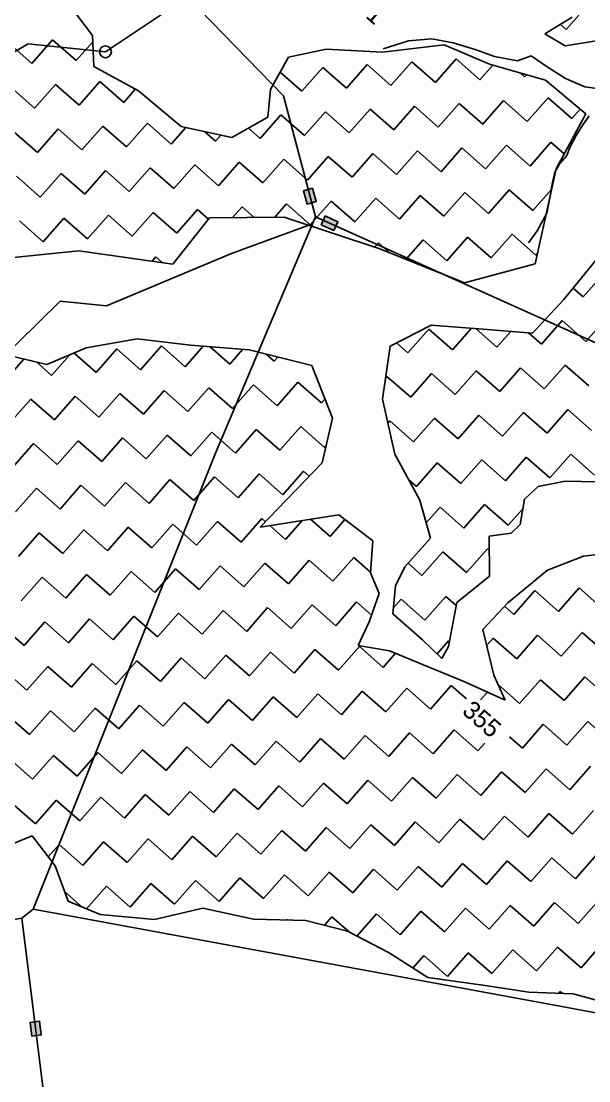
# Model space of a CAD drawing. Header units: metres. Extents: x 316400 to 324250, y 1868140 to 1873603.
# Drawn here: x 321970 to 322277, y 1869809 to 1870381 of the extents above; entities that cross this region are included whole.
import ezdxf

# ---------------------------------------------------------------- set-up
doc = ezdxf.new("R2010")
doc.units = ezdxf.units.M
for name, color, linetype in [('LINE_WATER', 4, 'Continuous'), ('POLY_HATCH', 12, 'Continuous'), ('POLY_PARCEL', 6, 'Continuous'), ('TEXT_PARCEL', 7, 'Continuous')]:
    doc.layers.add(name, color=color, linetype=linetype)
doc.styles.add('TEXT_MAP', font='')
doc.styles.get('TEXT_MAP').set_extended_font_data('Kruti Dev 050')

msp = doc.modelspace()

# ---------------------------------------------------------------- hatches: boundary and pattern name
for points in [[(322124.69, 1870282.38), (322129.67, 1870283.75), (322127.68, 1870290.95), (322122.7, 1870289.57)], [(322139.19, 1870268.14), (322141.31, 1870272.85), (322134.5, 1870275.91), (322132.38, 1870271.2)], [(321980.35, 1869841.6), (321975.23, 1869840.97), (321976.15, 1869833.56), (321981.27, 1869834.2)]]:
    msp.add_hatch(color=256).paths.add_polyline_path(points)

# ---------------------------------------------------------------- linework, layer by layer
for points in [[(322127.68, 1870290.95), (322129.67, 1870283.75), (322124.69, 1870282.38), (322122.7, 1870289.57)], [(322134.5, 1870275.91), (322141.31, 1870272.85), (322139.19, 1870268.14), (322132.38, 1870271.2)], [(321976.15, 1869833.56), (321975.23, 1869840.97), (321980.35, 1869841.6), (321981.27, 1869834.2)]]:
    msp.add_lwpolyline(points, close=True)
msp.add_circle((322015.92, 1870364.47), 3.19)
at = {"layer": 'LINE_WATER'}
for p, q in [((322165.71, 1870366.02), (322179.41, 1870370.33)), ((322179.41, 1870370.33), (322192.05, 1870371.5)), ((322192.05, 1870371.5), (322203.55, 1870369.22)), ((322203.55, 1870369.22), (322215.86, 1870365.55)), ((322215.86, 1870365.55), (322225.8, 1870361.91)), ((322225.8, 1870361.91), (322238.21, 1870359.52)), ((322238.21, 1870359.52), (322245.58, 1870362.25)), ((322245.58, 1870362.25), (322254.22, 1870356.35)), ((322254.22, 1870356.35), (322264.16, 1870349.99)), ((322264.16, 1870349.99), (322274.51, 1870345.65)), ((322274.51, 1870345.65), (322286.51, 1870343.95)), ((322273.47, 1870325.06), (322269.93, 1870319.3)), ((322276.88, 1870329.91), (322273.47, 1870325.06)), ((322269.93, 1870319.3), (322266.44, 1870312.82)), ((322264.82, 1870308.45), (322260.83, 1870304.11)), ((322266.44, 1870312.82), (322264.82, 1870308.45)), ((322260.83, 1870304.11), (322258.31, 1870299.5)), ((322258.31, 1870299.5), (322256.99, 1870293.15)), ((322256.99, 1870293.15), (322255.74, 1870285.72)), ((322255.74, 1870285.72), (322254, 1870277.35)), ((322254, 1870277.35), (322248.89, 1870267.86)), ((322248.89, 1870267.86), (322244.12, 1870261.47))]:
    msp.add_line(p, q, dxfattribs=at)
at = {"layer": 'POLY_HATCH'}
for p, q in [((321990.48, 1870397.59), (322008.88, 1870373.35)), ((322267.79, 1870383.13), (322252.97, 1870374.07)), ((322008.88, 1870373.35), (322009.69, 1870356.55)), ((322252.97, 1870374.07), (322263.93, 1870367.67)), ((322263.93, 1870367.67), (322286.36, 1870371.33)), ((322114.74, 1870361.57), (322135.07, 1870365.8)), ((322135.07, 1870365.8), (322165.39, 1870364.23)), ((322165.39, 1870364.23), (322198.57, 1870368.2)), ((322198.57, 1870368.2), (322223.04, 1870357.71)), ((322104.89, 1870344.1), (322114.74, 1870361.57)), ((322009.69, 1870356.55), (322033.8, 1870343.36)), ((322223.04, 1870357.71), (322253.27, 1870349.18)), ((322253.27, 1870349.18), (322275.03, 1870331.03)), ((322033.8, 1870343.36), (322056.69, 1870324.21)), ((322103.43, 1870329.3), (322104.89, 1870344.1)), ((322275.03, 1870331.03), (322259.01, 1870301.28)), ((322084.09, 1870318.19), (322103.43, 1870329.3)), ((322056.69, 1870324.21), (322084.09, 1870318.19)), ((322259.01, 1870301.28), (322247.7, 1870250.15)), ((322071.97, 1870274.9), (322052.32, 1870249.91)), ((322112.35, 1870275.36), (322071.97, 1870274.9)), ((322163.86, 1870258.2), (322112.35, 1870275.36)), ((322001.45, 1870257.12), (321947.22, 1870251.61)), ((322052.32, 1870249.91), (322001.45, 1870257.12)), ((322209.62, 1870239.84), (322163.86, 1870258.2)), ((322247.7, 1870250.15), (322209.62, 1870239.84)), ((322263.24, 1870230.88), (322280.58, 1870252.25)), ((322246.33, 1870212.68), (322263.24, 1870230.88)), ((322169.59, 1870205.79), (322191.66, 1870217.09)), ((322191.66, 1870217.09), (322219.62, 1870214.92)), ((322219.62, 1870214.92), (322246.33, 1870212.68)), ((321984.27, 1870195.83), (322005.54, 1870204.88)), ((322005.54, 1870204.88), (322033.06, 1870209.6)), ((322033.06, 1870209.6), (322061.73, 1870206.22)), ((322061.73, 1870206.22), (322093.49, 1870203.66)), ((322165.3, 1870177.07), (322169.59, 1870205.79)), ((321957.61, 1870202.17), (321984.27, 1870195.83)), ((322093.49, 1870203.66), (322127.19, 1870195.26)), ((322127.19, 1870195.26), (322138.41, 1870166.87)), ((322172.06, 1870147.48), (322165.3, 1870177.07)), ((322138.41, 1870166.87), (322132.81, 1870142.71)), ((322185.44, 1870122.7), (322172.06, 1870147.48)), ((322132.81, 1870142.71), (322099.32, 1870108.06)), ((322191.31, 1870102.16), (322185.44, 1870122.7)), ((322099.32, 1870108.06), (322141.74, 1870114.71)), ((322141.74, 1870114.71), (322160.09, 1870100.79)), ((322177.37, 1870086.67), (322191.31, 1870102.16)), ((322160.09, 1870100.79), (322158.87, 1870083.46)), ((321976.33, 1869941.53), (321961.47, 1869935.51)), ((321988.86, 1869925.47), (321976.33, 1869941.53)), ((321995.7, 1869906.38), (321988.86, 1869925.47)), ((322013.01, 1869899.18), (321995.7, 1869906.38)), ((322068.41, 1869902.68), (322042.33, 1869896.49)), ((322095.81, 1869896.65), (322068.41, 1869902.68)), ((322042.33, 1869896.49), (322013.01, 1869899.18)), ((322123.93, 1869896.02), (322095.81, 1869896.65)), ((322146.5, 1869890.22), (322123.93, 1869896.02)), ((322168.91, 1869878.53), (322146.5, 1869890.22)), ((322189.83, 1869865.14), (322168.91, 1869878.53)), ((322220.85, 1869860.95), (322189.83, 1869865.14)), ((322244.35, 1869857.35), (322220.85, 1869860.95)), ((322268.21, 1869856.44), (322244.35, 1869857.35)), ((322288.08, 1869851.01), (322268.21, 1869856.44))]:
    msp.add_line(p, q, dxfattribs=at)
at = {"layer": 'POLY_HATCH', "linetype": 'Continuous', "ltscale": 10}
for p, q in [((322264.49, 1870376.48), (322271.25, 1870384.16)), ((322261.38, 1870379.22), (322264.49, 1870376.48)), ((321976.15, 1870358.17), (321987.4, 1870370.94)), ((321987.4, 1870370.94), (322000.17, 1870359.69)), ((321963.37, 1870369.42), (321976.15, 1870358.17)), ((322000.17, 1870359.69), (322009.05, 1870369.78)), ((322169.9, 1870346.35), (322181.15, 1870359.13)), ((322181.15, 1870359.13), (322193.93, 1870347.88)), ((322193.93, 1870347.88), (322205.18, 1870360.65)), ((322205.18, 1870360.65), (322217.96, 1870349.4)), ((322110.21, 1870353.54), (322121.84, 1870343.3)), ((322121.84, 1870343.3), (322133.1, 1870356.07)), ((322133.1, 1870356.07), (322145.87, 1870344.82)), ((322145.87, 1870344.82), (322157.12, 1870357.6)), ((322157.12, 1870357.6), (322169.9, 1870346.35)), ((322217.96, 1870349.4), (322224.83, 1870357.2)), ((322239.59, 1870353.04), (322241.99, 1870350.93)), ((322001.7, 1870335.66), (322012.95, 1870348.44)), ((322012.95, 1870348.44), (322025.73, 1870337.19)), ((322241.99, 1870350.93), (322243, 1870352.08)), ((321964.9, 1870345.39), (321977.67, 1870334.14)), ((321977.67, 1870334.14), (321988.92, 1870346.92)), ((321988.92, 1870346.92), (322001.7, 1870335.66)), ((322025.73, 1870337.19), (322032.02, 1870344.34)), ((322195.46, 1870323.85), (322206.71, 1870336.62)), ((322206.71, 1870336.62), (322219.48, 1870325.37)), ((322219.48, 1870325.37), (322230.74, 1870338.15)), ((322230.74, 1870338.15), (322243.51, 1870326.9)), ((322243.51, 1870326.9), (322254.76, 1870339.68)), ((322254.76, 1870339.68), (322267.54, 1870328.43)), ((322099.34, 1870317.74), (322110.59, 1870330.52)), ((322110.59, 1870330.52), (322123.37, 1870319.27)), ((322123.37, 1870319.27), (322134.62, 1870332.05)), ((322134.62, 1870332.05), (322147.4, 1870320.79)), ((322147.4, 1870320.79), (322158.65, 1870333.57)), ((322158.65, 1870333.57), (322171.43, 1870322.32)), ((322171.43, 1870322.32), (322182.68, 1870335.1)), ((322182.68, 1870335.1), (322195.46, 1870323.85)), ((322267.54, 1870328.43), (322272.03, 1870333.53)), ((322003.23, 1870311.64), (322014.48, 1870324.41)), ((322014.48, 1870324.41), (322027.26, 1870313.16)), ((322027.26, 1870313.16), (322038.51, 1870325.94)), ((322038.51, 1870325.94), (322051.28, 1870314.69)), ((321966.42, 1870321.36), (321979.2, 1870310.11)), ((321979.2, 1870310.11), (321990.45, 1870322.89)), ((321990.45, 1870322.89), (322003.23, 1870311.64)), ((322051.28, 1870314.69), (322059.19, 1870323.66)), ((322069.41, 1870321.42), (322075.31, 1870316.22)), ((322075.31, 1870316.22), (322078.19, 1870319.48)), ((322093.01, 1870323.31), (322099.34, 1870317.74)), ((322221.01, 1870301.35), (322232.26, 1870314.12)), ((322232.26, 1870314.12), (322245.04, 1870302.87)), ((322245.04, 1870302.87), (322256.29, 1870315.65)), ((322256.29, 1870315.65), (322263.39, 1870309.4)), ((322124.9, 1870295.24), (322136.15, 1870308.02)), ((322136.15, 1870308.02), (322148.93, 1870296.77)), ((322148.93, 1870296.77), (322160.18, 1870309.54)), ((322160.18, 1870309.54), (322172.95, 1870298.29)), ((322172.95, 1870298.29), (322184.21, 1870311.07)), ((322184.21, 1870311.07), (322196.98, 1870299.82)), ((322196.98, 1870299.82), (322208.23, 1870312.6)), ((322208.23, 1870312.6), (322221.01, 1870301.35)), ((322028.78, 1870289.13), (322040.03, 1870301.91)), ((322040.03, 1870301.91), (322052.81, 1870290.66)), ((322052.81, 1870290.66), (322064.06, 1870303.44)), ((322064.06, 1870303.44), (322076.84, 1870292.19)), ((322076.84, 1870292.19), (322088.09, 1870304.96)), ((322088.09, 1870304.96), (322100.87, 1870293.71)), ((322100.87, 1870293.71), (322112.12, 1870306.49)), ((322112.12, 1870306.49), (322124.9, 1870295.24)), ((321967.95, 1870297.33), (321980.73, 1870286.08)), ((321980.73, 1870286.08), (321991.98, 1870298.86)), ((321991.98, 1870298.86), (322004.75, 1870287.61)), ((322004.75, 1870287.61), (322016.01, 1870300.38)), ((322016.01, 1870300.38), (322028.78, 1870289.13)), ((322222.54, 1870277.32), (322233.79, 1870290.09)), ((322233.79, 1870290.09), (322246.57, 1870278.84)), ((322246.57, 1870278.84), (322256.56, 1870290.19)), ((322150.45, 1870272.74), (322161.7, 1870285.51)), ((322161.7, 1870285.51), (322174.48, 1870274.26)), ((322174.48, 1870274.26), (322185.73, 1870287.04)), ((322185.73, 1870287.04), (322198.51, 1870275.79)), ((322198.51, 1870275.79), (322209.76, 1870288.57)), ((322209.76, 1870288.57), (322222.54, 1870277.32)), ((322054.34, 1870266.63), (322065.59, 1870279.41)), ((322065.59, 1870279.41), (322071.46, 1870274.24)), ((322084.43, 1870275.04), (322089.62, 1870280.94)), ((322089.62, 1870280.94), (322096.16, 1870275.18)), ((322107.34, 1870275.3), (322113.65, 1870282.46)), ((322113.65, 1870282.46), (322126.42, 1870271.21)), ((322126.42, 1870271.21), (322137.67, 1870283.99)), ((322137.67, 1870283.99), (322150.45, 1870272.74)), ((321969.47, 1870273.3), (321982.25, 1870262.05)), ((321982.25, 1870262.05), (321993.5, 1870274.83)), ((321993.5, 1870274.83), (322006.28, 1870263.58)), ((322006.28, 1870263.58), (322017.53, 1870276.36)), ((322017.53, 1870276.36), (322030.31, 1870265.11)), ((322030.31, 1870265.11), (322041.56, 1870277.88)), ((322041.56, 1870277.88), (322054.34, 1870266.63)), ((322161.13, 1870259.11), (322163.23, 1870261.49)), ((322163.23, 1870261.49), (322169.56, 1870255.91)), ((322178.02, 1870252.52), (322187.26, 1870263.01)), ((322187.26, 1870263.01), (322200.04, 1870251.76)), ((322200.04, 1870251.76), (322211.29, 1870264.54)), ((322211.29, 1870264.54), (322224.06, 1870253.29)), ((322224.06, 1870253.29), (322235.32, 1870266.07)), ((322235.32, 1870266.07), (322248.09, 1870254.81)), ((322248.09, 1870254.81), (322248.95, 1870255.79)), ((322041.02, 1870251.51), (322043.09, 1870253.85)), ((322043.09, 1870253.85), (322046.65, 1870250.71)), ((322273.65, 1870232.31), (322284.9, 1870245.09)), ((322268.26, 1870237.06), (322273.65, 1870232.31)), ((322251.15, 1870206.76), (322262.4, 1870219.53)), ((322262.4, 1870219.53), (322275.17, 1870208.28)), ((322275.17, 1870208.28), (322286.43, 1870221.06)), ((322179.06, 1870202.18), (322190.31, 1870214.96)), ((322190.31, 1870214.96), (322203.09, 1870203.7)), ((322203.09, 1870203.7), (322213.39, 1870215.4)), ((322215.77, 1870215.22), (322227.12, 1870205.23)), ((322227.12, 1870205.23), (322234.55, 1870213.67)), ((322244.22, 1870212.85), (322251.15, 1870206.76)), ((322034.89, 1870193.02), (322046.14, 1870205.8)), ((322046.14, 1870205.8), (322058.92, 1870194.55)), ((322058.92, 1870194.55), (322068.7, 1870205.66)), ((322072.4, 1870205.36), (322082.95, 1870196.07)), ((322172.98, 1870207.53), (322179.06, 1870202.18)), ((321962.8, 1870188.44), (321971.9, 1870198.77)), ((321986.83, 1870189.97), (321996.62, 1870201.08)), ((321998.88, 1870202.04), (322010.86, 1870191.49)), ((322010.86, 1870191.49), (322022.11, 1870204.27)), ((322022.11, 1870204.27), (322034.89, 1870193.02)), ((322082.95, 1870196.07), (322089.89, 1870203.95)), ((322102.69, 1870201.37), (322106.97, 1870197.6)), ((322106.97, 1870197.6), (322108.93, 1870199.81)), ((321978.66, 1870197.17), (321986.83, 1870189.97)), ((322228.64, 1870181.2), (322239.89, 1870193.98)), ((322239.89, 1870193.98), (322252.67, 1870182.73)), ((322252.67, 1870182.73), (322263.92, 1870195.51)), ((322263.92, 1870195.51), (322276.7, 1870184.26)), ((322167, 1870188.49), (322167.81, 1870189.4)), ((322167.81, 1870189.4), (322180.59, 1870178.15)), ((322180.59, 1870178.15), (322191.84, 1870190.93)), ((322191.84, 1870190.93), (322204.62, 1870179.68)), ((322204.62, 1870179.68), (322215.87, 1870192.45)), ((322215.87, 1870192.45), (322228.64, 1870181.2)), ((322036.41, 1870168.99), (322047.67, 1870181.77)), ((322047.67, 1870181.77), (322060.44, 1870170.52)), ((322060.44, 1870170.52), (322071.69, 1870183.29)), ((322071.69, 1870183.29), (322084.47, 1870172.04)), ((322084.47, 1870172.04), (322095.72, 1870184.82)), ((322095.72, 1870184.82), (322108.5, 1870173.57)), ((322108.5, 1870173.57), (322119.75, 1870186.35)), ((322119.75, 1870186.35), (322132.53, 1870175.1)), ((321964.33, 1870164.41), (321975.58, 1870177.19)), ((321975.58, 1870177.19), (321988.36, 1870165.94)), ((321988.36, 1870165.94), (321999.61, 1870178.72)), ((321999.61, 1870178.72), (322012.39, 1870167.46)), ((322012.39, 1870167.46), (322023.64, 1870180.24)), ((322023.64, 1870180.24), (322036.41, 1870168.99)), ((322132.53, 1870175.1), (322134.35, 1870177.16)), ((322254.2, 1870158.7), (322265.45, 1870171.48)), ((322265.45, 1870171.48), (322278.23, 1870160.23)), ((322168.25, 1870164.14), (322169.34, 1870165.37)), ((322169.34, 1870165.37), (322182.11, 1870154.12)), ((322182.11, 1870154.12), (322193.36, 1870166.9)), ((322193.36, 1870166.9), (322206.14, 1870155.65)), ((322206.14, 1870155.65), (322217.39, 1870168.42)), ((322217.39, 1870168.42), (322230.17, 1870157.17)), ((322230.17, 1870157.17), (322241.42, 1870169.95)), ((322241.42, 1870169.95), (322254.2, 1870158.7)), ((322061.97, 1870146.49), (322073.22, 1870159.27)), ((322073.22, 1870159.27), (322086, 1870148.02)), ((322086, 1870148.02), (322097.25, 1870160.79)), ((322097.25, 1870160.79), (322110.03, 1870149.54)), ((322110.03, 1870149.54), (322121.28, 1870162.32)), ((322121.28, 1870162.32), (322134.06, 1870151.07)), ((321965.86, 1870140.38), (321977.11, 1870153.16)), ((321977.11, 1870153.16), (321989.88, 1870141.91)), ((321989.88, 1870141.91), (322001.14, 1870154.69)), ((322001.14, 1870154.69), (322013.91, 1870143.44)), ((322013.91, 1870143.44), (322025.16, 1870156.21)), ((322025.16, 1870156.21), (322037.94, 1870144.96)), ((322037.94, 1870144.96), (322049.19, 1870157.74)), ((322049.19, 1870157.74), (322061.97, 1870146.49)), ((322134.06, 1870151.07), (322135, 1870152.14)), ((322255.73, 1870134.67), (322266.98, 1870147.45)), ((322266.98, 1870147.45), (322279.75, 1870136.2)), ((322183.64, 1870130.09), (322194.89, 1870142.87)), ((322194.89, 1870142.87), (322207.67, 1870131.62)), ((322207.67, 1870131.62), (322218.92, 1870144.4)), ((322218.92, 1870144.4), (322231.7, 1870133.15)), ((322231.7, 1870133.15), (322242.95, 1870145.92)), ((322242.95, 1870145.92), (322255.73, 1870134.67)), ((322087.53, 1870123.99), (322098.78, 1870136.76)), ((322098.78, 1870136.76), (322111.55, 1870125.51)), ((322111.55, 1870125.51), (322122.8, 1870138.29)), ((322122.8, 1870138.29), (322125.9, 1870135.56)), ((321991.41, 1870117.88), (322002.66, 1870130.66)), ((322002.66, 1870130.66), (322015.44, 1870119.41)), ((322015.44, 1870119.41), (322026.69, 1870132.18)), ((322026.69, 1870132.18), (322039.47, 1870120.93)), ((322039.47, 1870120.93), (322050.72, 1870133.71)), ((322050.72, 1870133.71), (322063.5, 1870122.46)), ((322063.5, 1870122.46), (322074.75, 1870135.24)), ((322074.75, 1870135.24), (322087.53, 1870123.99)), ((322179.46, 1870133.77), (322183.64, 1870130.09)), ((321967.38, 1870116.35), (321978.63, 1870129.13)), ((321978.63, 1870129.13), (321991.41, 1870117.88)), ((322188.96, 1870110.38), (322196.42, 1870118.84)), ((322196.42, 1870118.84), (322209.19, 1870107.59)), ((322209.19, 1870107.59), (322220.45, 1870120.37)), ((322220.45, 1870120.37), (322233.22, 1870109.12)), ((322233.22, 1870109.12), (322241.06, 1870118.01)), ((322016.97, 1870095.38), (322028.22, 1870108.16)), ((322028.22, 1870108.16), (322040.99, 1870096.91)), ((322040.99, 1870096.91), (322052.25, 1870109.68)), ((322052.25, 1870109.68), (322065.02, 1870098.43)), ((322065.02, 1870098.43), (322076.27, 1870111.21)), ((322076.27, 1870111.21), (322089.05, 1870099.96)), ((322089.05, 1870099.96), (322100.3, 1870112.74)), ((322100.3, 1870112.74), (322102.21, 1870111.05)), ((322104.66, 1870108.9), (322113.08, 1870101.48)), ((322113.08, 1870101.48), (322122, 1870111.62)), ((322126.53, 1870112.33), (322137.11, 1870103.01)), ((322137.11, 1870103.01), (322145.14, 1870112.13)), ((321968.91, 1870092.33), (321980.16, 1870105.1)), ((321980.16, 1870105.1), (321992.94, 1870093.85)), ((321992.94, 1870093.85), (322004.19, 1870106.63)), ((322004.19, 1870106.63), (322016.97, 1870095.38)), ((322210.72, 1870083.56), (322221.97, 1870096.34)), ((322221.97, 1870096.34), (322223.04, 1870095.4)), ((322114.61, 1870077.46), (322125.86, 1870090.23)), ((322125.86, 1870090.23), (322138.64, 1870078.98)), ((322138.64, 1870078.98), (322149.89, 1870091.76)), ((322149.89, 1870091.76), (322158.89, 1870083.83)), ((322186.69, 1870082.04), (322197.94, 1870094.81)), ((322197.94, 1870094.81), (322210.72, 1870083.56)), ((322042.52, 1870072.88), (322053.77, 1870085.65)), ((322053.77, 1870085.65), (322066.55, 1870074.4)), ((322066.55, 1870074.4), (322077.8, 1870087.18)), ((322077.8, 1870087.18), (322090.58, 1870075.93)), ((322090.58, 1870075.93), (322101.83, 1870088.71)), ((322101.83, 1870088.71), (322114.61, 1870077.46)), ((322179.16, 1870088.66), (322186.69, 1870082.04)), ((321970.44, 1870068.3), (321981.69, 1870081.07)), ((321981.69, 1870081.07), (321994.46, 1870069.82)), ((321994.46, 1870069.82), (322005.71, 1870082.6)), ((322005.71, 1870082.6), (322018.49, 1870071.35)), ((322018.49, 1870071.35), (322029.74, 1870084.13)), ((322029.74, 1870084.13), (322042.52, 1870072.88)), ((322236.28, 1870061.06), (322247.53, 1870073.84)), ((322247.53, 1870073.84), (322260.3, 1870062.59)), ((322260.3, 1870062.59), (322271.56, 1870075.36)), ((322271.56, 1870075.36), (322284.33, 1870064.11)), ((322140.16, 1870054.95), (322151.41, 1870067.73)), ((322151.41, 1870067.73), (322159.47, 1870060.64)), ((322171.22, 1870064.47), (322175.44, 1870069.26)), ((322175.44, 1870069.26), (322188.22, 1870058.01)), ((322188.22, 1870058.01), (322199.47, 1870070.78)), ((322199.47, 1870070.78), (322205.14, 1870065.79)), ((322044.05, 1870048.85), (322055.3, 1870061.63)), ((322055.3, 1870061.63), (322068.08, 1870050.37)), ((322068.08, 1870050.37), (322079.33, 1870063.15)), ((322079.33, 1870063.15), (322092.1, 1870051.9)), ((322092.1, 1870051.9), (322103.36, 1870064.68)), ((322103.36, 1870064.68), (322116.13, 1870053.43)), ((322116.13, 1870053.43), (322127.38, 1870066.2)), ((322127.38, 1870066.2), (322140.16, 1870054.95)), ((322231.26, 1870065.48), (322236.28, 1870061.06)), ((321971.96, 1870044.27), (321983.21, 1870057.05)), ((321983.21, 1870057.05), (321995.99, 1870045.79)), ((321995.99, 1870045.79), (322007.24, 1870058.57)), ((322007.24, 1870058.57), (322020.02, 1870047.32)), ((322020.02, 1870047.32), (322031.27, 1870060.1)), ((322031.27, 1870060.1), (322044.05, 1870048.85)), ((321959.18, 1870055.52), (321971.96, 1870044.27)), ((322261.83, 1870038.56), (322273.08, 1870051.33)), ((322273.08, 1870051.33), (322285.86, 1870040.08)), ((322194.82, 1870039.74), (322201, 1870046.76)), ((322201, 1870046.76), (322201.49, 1870046.32)), ((322221.61, 1870044.4), (322225.02, 1870048.28)), ((322225.02, 1870048.28), (322237.8, 1870037.03)), ((322237.8, 1870037.03), (322249.05, 1870049.81)), ((322249.05, 1870049.81), (322261.83, 1870038.56)), ((322069.6, 1870026.35), (322080.85, 1870039.12)), ((322080.85, 1870039.12), (322093.63, 1870027.87)), ((322093.63, 1870027.87), (322104.88, 1870040.65)), ((322104.88, 1870040.65), (322117.66, 1870029.4)), ((322117.66, 1870029.4), (322128.91, 1870042.18)), ((322128.91, 1870042.18), (322141.69, 1870030.93)), ((322141.69, 1870030.93), (322152.94, 1870043.7)), ((322152.94, 1870043.7), (322165.72, 1870032.45)), ((322165.72, 1870032.45), (322172.41, 1870040.05)), ((321973.49, 1870020.24), (321984.74, 1870033.02)), ((321984.74, 1870033.02), (321997.52, 1870021.77)), ((321997.52, 1870021.77), (322008.77, 1870034.54)), ((322008.77, 1870034.54), (322021.55, 1870023.29)), ((322021.55, 1870023.29), (322032.8, 1870036.07)), ((322032.8, 1870036.07), (322045.57, 1870024.82)), ((322045.57, 1870024.82), (322056.82, 1870037.6)), ((322056.82, 1870037.6), (322069.6, 1870026.35)), ((321960.71, 1870031.49), (321973.49, 1870020.24)), ((322263.36, 1870014.53), (322274.61, 1870027.31)), ((322274.61, 1870027.31), (322287.39, 1870016.06)), ((322191.27, 1870009.95), (322202.52, 1870022.73)), ((322202.52, 1870022.73), (322210.74, 1870015.49)), ((322227.78, 1870023.18), (322239.33, 1870013)), ((322239.33, 1870013), (322250.58, 1870025.78)), ((322250.58, 1870025.78), (322263.36, 1870014.53)), ((322095.16, 1870003.84), (322106.41, 1870016.62)), ((322106.41, 1870016.62), (322119.19, 1870005.37)), ((322119.19, 1870005.37), (322130.44, 1870018.15)), ((322130.44, 1870018.15), (322143.21, 1870006.9)), ((322143.21, 1870006.9), (322154.47, 1870019.67)), ((322154.47, 1870019.67), (322167.24, 1870008.42)), ((322167.24, 1870008.42), (322178.49, 1870021.2)), ((322178.49, 1870021.2), (322191.27, 1870009.95)), ((322218.34, 1870014.93), (322222.05, 1870019.14)), ((321999.04, 1869997.74), (322010.29, 1870010.52)), ((322010.29, 1870010.52), (322023.07, 1869999.26)), ((322023.07, 1869999.26), (322034.32, 1870012.04)), ((322034.32, 1870012.04), (322047.1, 1870000.79)), ((322047.1, 1870000.79), (322058.35, 1870013.57)), ((322058.35, 1870013.57), (322071.13, 1870002.32)), ((322071.13, 1870002.32), (322082.38, 1870015.09)), ((322082.38, 1870015.09), (322095.16, 1870003.84)), ((321962.24, 1870007.46), (321975.01, 1869996.21)), ((321975.01, 1869996.21), (321986.27, 1870008.99)), ((321986.27, 1870008.99), (321999.04, 1869997.74)), ((322192.8, 1869985.92), (322204.05, 1869998.7)), ((322204.05, 1869998.7), (322216.83, 1869987.45)), ((322240.86, 1869988.97), (322252.11, 1870001.75)), ((322252.11, 1870001.75), (322264.88, 1869990.5)), ((322264.88, 1869990.5), (322276.13, 1870003.28)), ((322276.13, 1870003.28), (322288.91, 1869992.03)), ((322120.71, 1869981.34), (322131.96, 1869994.12)), ((322131.96, 1869994.12), (322144.74, 1869982.87)), ((322144.74, 1869982.87), (322155.99, 1869995.65)), ((322155.99, 1869995.65), (322168.77, 1869984.39)), ((322168.77, 1869984.39), (322180.02, 1869997.17)), ((322180.02, 1869997.17), (322192.8, 1869985.92)), ((322233.95, 1869995.06), (322240.86, 1869988.97)), ((322024.6, 1869975.24), (322035.85, 1869988.01)), ((322035.85, 1869988.01), (322048.63, 1869976.76)), ((322048.63, 1869976.76), (322059.88, 1869989.54)), ((322059.88, 1869989.54), (322072.66, 1869978.29)), ((322072.66, 1869978.29), (322083.91, 1869991.07)), ((322083.91, 1869991.07), (322096.68, 1869979.82)), ((322096.68, 1869979.82), (322107.93, 1869992.59)), ((322107.93, 1869992.59), (322120.71, 1869981.34)), ((322216.83, 1869987.45), (322220.52, 1869991.64)), ((321963.76, 1869983.43), (321976.54, 1869972.18)), ((321976.54, 1869972.18), (321987.79, 1869984.96)), ((321987.79, 1869984.96), (322000.57, 1869973.71)), ((322000.57, 1869973.71), (322011.82, 1869986.49)), ((322011.82, 1869986.49), (322024.6, 1869975.24)), ((322218.35, 1869963.42), (322229.6, 1869976.2)), ((322229.6, 1869976.2), (322242.38, 1869964.95)), ((322242.38, 1869964.95), (322253.63, 1869977.72)), ((322253.63, 1869977.72), (322266.41, 1869966.47)), ((322266.41, 1869966.47), (322277.66, 1869979.25)), ((322122.24, 1869957.31), (322133.49, 1869970.09)), ((322133.49, 1869970.09), (322146.27, 1869958.84)), ((322146.27, 1869958.84), (322157.52, 1869971.62)), ((322157.52, 1869971.62), (322170.3, 1869960.37)), ((322170.3, 1869960.37), (322181.55, 1869973.14)), ((322181.55, 1869973.14), (322194.32, 1869961.89)), ((322194.32, 1869961.89), (322205.58, 1869974.67)), ((322205.58, 1869974.67), (322218.35, 1869963.42)), ((322050.15, 1869952.73), (322061.4, 1869965.51)), ((322061.4, 1869965.51), (322074.18, 1869954.26)), ((322074.18, 1869954.26), (322085.43, 1869967.04)), ((322085.43, 1869967.04), (322098.21, 1869955.79)), ((322098.21, 1869955.79), (322109.46, 1869968.56)), ((322109.46, 1869968.56), (322122.24, 1869957.31)), ((321965.29, 1869959.41), (321978.07, 1869948.15)), ((321978.07, 1869948.15), (321989.32, 1869960.93)), ((321989.32, 1869960.93), (322002.1, 1869949.68)), ((322002.1, 1869949.68), (322013.35, 1869962.46)), ((322013.35, 1869962.46), (322026.12, 1869951.21)), ((322026.12, 1869951.21), (322037.38, 1869963.98)), ((322037.38, 1869963.98), (322050.15, 1869952.73)), ((322243.91, 1869940.92), (322255.16, 1869953.69)), ((322255.16, 1869953.69), (322267.94, 1869942.44)), ((322267.94, 1869942.44), (322279.19, 1869955.22)), ((322147.79, 1869934.81), (322159.04, 1869947.59)), ((322159.04, 1869947.59), (322171.82, 1869936.34)), ((322171.82, 1869936.34), (322183.07, 1869949.11)), ((322183.07, 1869949.11), (322195.85, 1869937.86)), ((322195.85, 1869937.86), (322207.1, 1869950.64)), ((322207.1, 1869950.64), (322219.88, 1869939.39)), ((322219.88, 1869939.39), (322231.13, 1869952.17)), ((322231.13, 1869952.17), (322243.91, 1869940.92)), ((322051.68, 1869928.7), (322062.93, 1869941.48)), ((322062.93, 1869941.48), (322075.71, 1869930.23)), ((322075.71, 1869930.23), (322086.96, 1869943.01)), ((322086.96, 1869943.01), (322099.74, 1869931.76)), ((322099.74, 1869931.76), (322110.99, 1869944.54)), ((322110.99, 1869944.54), (322123.77, 1869933.28)), ((322123.77, 1869933.28), (322135.02, 1869946.06)), ((322135.02, 1869946.06), (322147.79, 1869934.81)), ((321985.06, 1869930.34), (321990.84, 1869936.9)), ((321990.84, 1869936.9), (322003.62, 1869925.65)), ((322003.62, 1869925.65), (322014.87, 1869938.43)), ((322014.87, 1869938.43), (322027.65, 1869927.18)), ((322027.65, 1869927.18), (322038.9, 1869939.96)), ((322038.9, 1869939.96), (322051.68, 1869928.7)), ((322269.46, 1869918.41), (322280.71, 1869931.19)), ((322173.35, 1869912.31), (322184.6, 1869925.09)), ((322184.6, 1869925.09), (322197.38, 1869913.84)), ((322197.38, 1869913.84), (322208.63, 1869926.61)), ((322208.63, 1869926.61), (322221.41, 1869915.36)), ((322221.41, 1869915.36), (322232.66, 1869928.14)), ((322232.66, 1869928.14), (322245.43, 1869916.89)), ((322245.43, 1869916.89), (322256.69, 1869929.67)), ((322256.69, 1869929.67), (322269.46, 1869918.41)), ((322077.23, 1869906.2), (322088.49, 1869918.98)), ((322088.49, 1869918.98), (322101.26, 1869907.73)), ((322101.26, 1869907.73), (322112.51, 1869920.51)), ((322112.51, 1869920.51), (322125.29, 1869909.26)), ((322125.29, 1869909.26), (322136.54, 1869922.03)), ((322136.54, 1869922.03), (322149.32, 1869910.78)), ((322149.32, 1869910.78), (322160.57, 1869923.56)), ((322160.57, 1869923.56), (322173.35, 1869912.31)), ((322005.68, 1869902.23), (322016.4, 1869914.4)), ((322016.4, 1869914.4), (322029.18, 1869903.15)), ((322029.18, 1869903.15), (322040.43, 1869915.93)), ((322040.43, 1869915.93), (322053.21, 1869904.68)), ((322053.21, 1869904.68), (322064.46, 1869917.45)), ((322064.46, 1869917.45), (322077.23, 1869906.2)), ((321993.83, 1869911.59), (322003.37, 1869903.19)), ((322270.99, 1869894.39), (322282.24, 1869907.16)), ((322198.9, 1869889.81), (322210.15, 1869902.58)), ((322210.15, 1869902.58), (322222.93, 1869891.33)), ((322222.93, 1869891.33), (322234.18, 1869904.11)), ((322234.18, 1869904.11), (322246.96, 1869892.86)), ((322246.96, 1869892.86), (322258.21, 1869905.64)), ((322258.21, 1869905.64), (322270.99, 1869894.39)), ((322113.83, 1869896.24), (322114.04, 1869896.48)), ((322114.04, 1869896.48), (322114.32, 1869896.23)), ((322134.03, 1869893.42), (322138.07, 1869898)), ((322138.07, 1869898), (322147.51, 1869889.7)), ((322151.57, 1869887.58), (322162.1, 1869899.53)), ((322162.1, 1869899.53), (322174.88, 1869888.28)), ((322174.88, 1869888.28), (322186.13, 1869901.06)), ((322186.13, 1869901.06), (322198.9, 1869889.81)), ((322224.46, 1869867.3), (322235.71, 1869880.08)), ((322235.71, 1869880.08), (322248.49, 1869868.83)), ((322248.49, 1869868.83), (322259.74, 1869881.61)), ((322259.74, 1869881.61), (322272.52, 1869870.36)), ((322272.52, 1869870.36), (322283.77, 1869883.13)), ((322181.74, 1869870.32), (322187.65, 1869877.03)), ((322187.65, 1869877.03), (322200.43, 1869865.78)), ((322200.43, 1869865.78), (322211.68, 1869878.56)), ((322211.68, 1869878.56), (322224.46, 1869867.3)), ((322260.52, 1869856.74), (322261.26, 1869857.58)), ((322261.26, 1869857.58), (322262.3, 1869856.67))]:
    msp.add_line(p, q, dxfattribs=at)
at = {"layer": 'POLY_HATCH', "ltscale": 10}
for p, q in [((322263.92, 1870132.88), (322249.42, 1870129.98)), ((322292.52, 1870132.3), (322263.92, 1870132.88)), ((322249.42, 1870129.98), (322241.92, 1870123.15)), ((322241.92, 1870123.15), (322239.62, 1870109.52)), ((322239.62, 1870109.52), (322234.76, 1870104.85)), ((322234.76, 1870104.85), (322222.96, 1870103.31)), ((322222.96, 1870103.31), (322223.2, 1870081.69)), ((322254.41, 1870084.88), (322273.77, 1870092.46)), ((322273.77, 1870092.46), (322293.05, 1870094.87)), ((322172.34, 1870076.5), (322177.37, 1870086.67)), ((322232.92, 1870067.26), (322254.41, 1870084.88)), ((322158.87, 1870083.46), (322163.56, 1870072.39)), ((322223.2, 1870081.69), (322205.45, 1870067.48)), ((322170.93, 1870061.33), (322172.34, 1870076.5)), ((322163.56, 1870072.39), (322158.19, 1870056.98)), ((322205.45, 1870067.48), (322201.02, 1870043.79)), ((322219.55, 1870052.92), (322232.92, 1870067.26)), ((322158.19, 1870056.98), (322152.26, 1870044.3)), ((322186.91, 1870047.26), (322170.93, 1870061.33)), ((322225.49, 1870028.3), (322219.55, 1870052.92)), ((322197.47, 1870037.22), (322186.91, 1870047.26)), ((322152.26, 1870044.3), (322169.11, 1870041.4)), ((322169.11, 1870041.4), (322181.73, 1870036.25)), ((322201.02, 1870043.79), (322197.47, 1870037.22)), ((322181.73, 1870036.25), (322210.25, 1870024.56)), ((322231.51, 1870014.8), (322225.49, 1870028.3)), ((322210.25, 1870024.56), (322231.51, 1870014.8))]:
    msp.add_line(p, q, dxfattribs=at)
at = {"layer": 'POLY_PARCEL'}
for p, q in [((322015.92, 1870364.47), (322060.18, 1870394.17)), ((322060.18, 1870394.17), (322112.03, 1870340.64)), ((321955.52, 1870357.92), (321974.14, 1870368.82)), ((321974.14, 1870368.82), (322015.92, 1870364.47)), ((322129.29, 1870275.41), (322112.03, 1870340.64)), ((322127.69, 1870271.63), (322129.29, 1870275.41)), ((322364.91, 1870169.6), (322129.29, 1870275.41)), ((322075.22, 1870147.94), (322127.69, 1870271.63)), ((322127.69, 1870271.63), (322083.97, 1870255.63)), ((322083.97, 1870255.63), (322016.46, 1870227.54)), ((321991.51, 1870229.94), (321929.52, 1870169.18)), ((322016.46, 1870227.54), (321991.51, 1870229.94)), ((321976.99, 1869902.01), (322075.22, 1870147.94)), ((321970.85, 1869897.12), (321976.99, 1869902.01)), ((322262.2, 1869849.6), (321976.99, 1869902.01)), ((321664.04, 1869846.69), (321970.85, 1869897.12)), ((321970.85, 1869897.12), (321992.85, 1869720.25)), ((322375.37, 1869828.39), (322262.2, 1869849.6))]:
    msp.add_line(p, q, dxfattribs=at)

# ---------------------------------------------------------------- texts
at = {"layer": 'TEXT_PARCEL', "style": 'TEXT_MAP'}
for s, p in [('341', (322145.06, 1870392.76)), ('355', (322207.78, 1870008.09))]:
    msp.add_text(s, height=9.652, rotation=318.6349, dxfattribs=at).set_placement(p)

doc.saveas('drawing.dxf')
